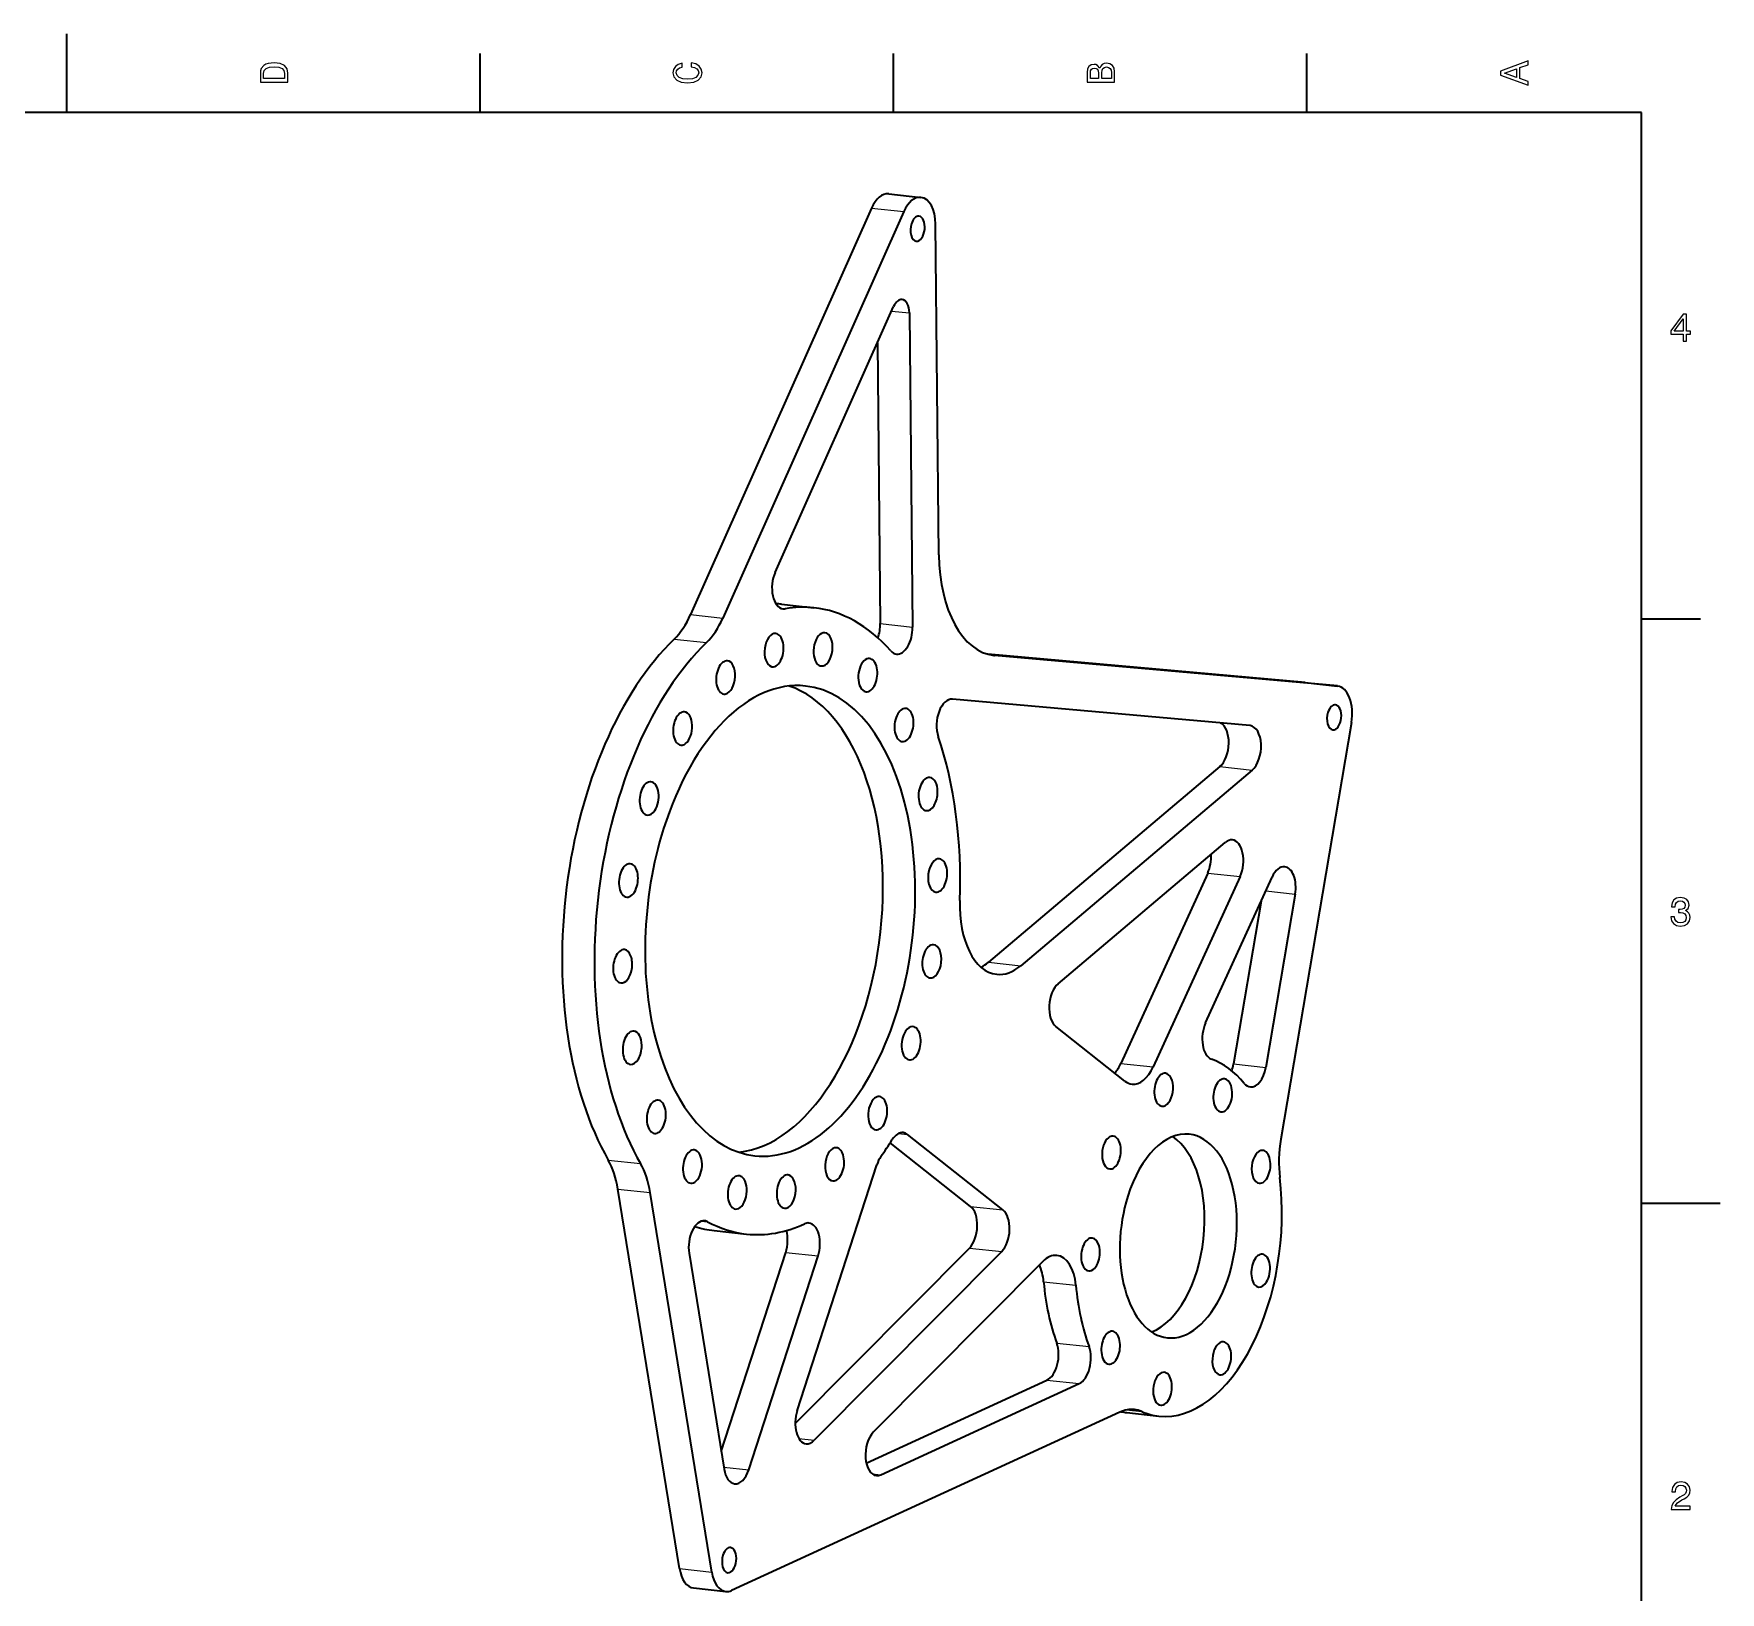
# Model space of a CAD drawing. Extents: x 0 to 420, y 0 to 297.
# Drawn here: x 205.8 to 420, y 99.1 to 297 of the extents above; entities that cross this region are included whole.
import ezdxf

# ---------------------------------------------------------------- set-up
doc = ezdxf.new("R2010")
doc.units = 0

msp = doc.modelspace()

# ---------------------------------------------------------------- linework, layer by layer
at = {"color": 7, "lineweight": 35}
for p, q in [((210, 287), (210, 297)), ((262.5, 287), (262.5, 294.5)), ((315, 287), (315, 294.5)), ((367.5, 287), (367.5, 294.5)), ((410, 287), (10, 287)), ((410, 10), (410, 287)), ((314.383362, 276.661438), (318.484741, 276.219727)), ((312.214661, 274.86441), (289.224396, 223.238129)), ((316.31604, 274.422699), (293.325745, 222.796417)), ((320.768799, 230.811783), (320.343872, 272.818298)), ((299.972473, 228.59021), (315.003998, 262.344482)), ((317.017883, 261.542297), (317.421539, 221.639801)), ((312.95932, 257.753082), (313.32019, 222.081512)), ((300.780579, 224.548737), (304.881927, 224.107025)), ((410, 222.699997), (417.5, 222.699997)), ((367.267242, 214.607513), (326.988586, 218.198761)), ((371.368622, 214.165802), (327.8284, 218.047867)), ((367.290741, 214.605194), (371.39212, 214.163483)), ((360.272858, 209.131989), (322.475586, 212.502014)), ((373.152588, 209.521667), (364.190491, 156.623581)), ((356.450378, 203.930359), (327.046112, 179.082092)), ((360.551758, 203.488647), (331.147491, 178.640381)), ((335.898376, 176.352722), (357.135101, 194.298965)), ((354.906769, 190.413971), (343.882477, 166.24556)), ((359.008118, 189.97226), (347.983856, 165.803848)), ((354.629089, 171.37854), (363.076263, 189.897186)), ((361.680969, 186.838303), (358.178802, 166.167023)), ((366.008362, 187.730713), (362.280151, 165.725311)), ((344.386597, 164.00174), (335.613037, 170.944748)), ((328.891602, 147.630768), (316.772369, 157.221375)), ((324.790222, 148.072479), (314.580261, 156.152176)), ((302.75647, 122.122368), (312.881775, 153.366699)), ((287.818909, 102.07225), (279.996216, 150.285049)), ((291.920288, 101.630539), (284.097595, 149.843338)), ((410, 148.5), (420, 148.5)), ((292.2164, 145.008469), (296.31778, 144.566757)), ((289.034119, 142.117355), (293.483337, 114.696045)), ((293.117035, 116.953667), (301.305847, 142.222473)), ((296.6091, 114.631783), (305.407196, 141.780762)), ((324.632568, 142.782562), (302.51004, 120.505051)), ((328.733948, 142.340851), (304.936157, 118.37635)), ((333.946381, 141.077652), (312.433105, 119.413673)), ((311.53833, 115.469307), (334.486633, 126.010689)), ((313.377472, 113.988434), (338.587982, 125.568977)), ((343.731903, 121.947914), (294.440857, 99.305893)), ((344.6091, 121.888885), (348.71048, 121.447174)), ((289.598999, 99.616547), (293.700348, 99.174835))]:
    msp.add_line(p, q, dxfattribs=at)
at = {"color": 7, "lineweight": 13}
for p, q in [((312.214661, 274.86441), (316.31604, 274.422699)), ((314.755249, 261.78598), (317.017883, 261.542297)), ((289.224396, 223.238129), (293.325745, 222.796417)), ((300.690857, 224.039963), (301.230316, 223.981873)), ((313.32019, 222.081512), (317.421539, 221.639801)), ((287.141693, 220.120392), (291.243042, 219.67868)), ((327.653992, 218.06665), (327.8284, 218.047867)), ((367.267242, 214.607513), (371.368622, 214.165802)), ((356.450378, 203.930359), (360.551758, 203.488647)), ((354.906769, 190.413971), (359.008118, 189.97226)), ((362.271606, 188.133148), (366.008362, 187.730713)), ((327.046112, 179.082092), (331.147491, 178.640381)), ((343.882477, 166.24556), (347.983856, 165.803848)), ((358.178802, 166.167023), (362.280151, 165.725311)), ((315.641724, 157.34314), (316.772369, 157.221375)), ((278.772034, 153.954407), (282.873413, 153.512695)), ((279.996216, 150.285049), (284.097595, 149.843338)), ((324.790222, 148.072479), (328.891602, 147.630768)), ((290.625305, 146.20575), (291.381775, 146.124268)), ((301.305847, 142.222473), (305.407196, 141.780762)), ((324.632568, 142.782562), (328.733948, 142.340851)), ((334.062073, 138.498306), (338.163422, 138.056595)), ((335.731659, 130.725327), (339.833008, 130.283615)), ((334.486633, 126.010689), (338.587982, 125.568977)), ((344.603638, 122.232094), (346.530487, 122.024574)), ((302.990845, 118.585861), (304.936157, 118.37635)), ((293.438354, 114.973267), (296.6091, 114.631783)), ((312.300537, 114.104416), (313.377472, 113.988434)), ((287.818909, 102.07225), (291.920288, 101.630539))]:
    msp.add_line(p, q, dxfattribs=at)
for points in [[(395.583221, 290.466858), (395.583221, 290.930847), (394.554413, 291.299011), (394.554413, 292.695984), (395.583221, 293.064117), (395.583221, 293.538177), (392.078186, 292.257202), (392.078186, 291.742798)], [(234.583206, 291.994965), (234.583206, 290.829987), (238.083206, 290.829987), (238.083206, 291.994965), (237.97226, 292.544678), (237.634354, 292.953186), (237.084641, 293.205322), (236.333206, 293.296112), (235.566635, 293.215424), (235.264038, 293.114563), (235.021973, 292.973358), (234.694153, 292.56485), (234.613464, 292.297546)], [(235.001801, 291.959656), (235.077438, 292.342957), (235.309433, 292.605194), (235.722977, 292.761536), (236.333206, 292.811951), (236.923264, 292.7565), (237.336807, 292.600159), (237.583923, 292.332855), (237.664612, 291.959656), (237.664612, 291.299011), (235.001801, 291.299011)], [(289.282074, 292.817017), (289.705688, 292.716156), (290.008301, 292.549713), (290.194885, 292.317719), (290.255402, 292.04541), (290.164642, 291.71759), (289.892303, 291.460388), (289.448486, 291.28891), (288.833221, 291.233429), (288.222992, 291.28891), (287.774139, 291.455353), (287.501801, 291.712555), (287.405975, 292.04541), (287.456421, 292.287476), (287.597626, 292.494232), (287.824585, 292.65564), (288.137268, 292.766571), (288.137268, 293.245697), (287.658142, 293.094391), (287.295044, 292.832153), (287.068085, 292.47406), (286.987396, 292.04541), (287.113495, 291.510803), (287.466492, 291.102325), (288.046478, 290.840057), (288.833221, 290.749298), (289.619965, 290.840057), (290.199951, 291.102325), (290.558014, 291.510803), (290.679047, 292.04541), (290.583221, 292.514404), (290.315918, 292.89267), (289.877167, 293.159943), (289.282074, 293.301147)], [(341.192017, 292.630402), (340.899506, 292.983429), (340.70282, 293.074219), (340.460754, 293.104462), (340.082489, 293.03891), (339.810181, 292.842224), (339.643738, 292.524506), (339.583221, 292.080688), (339.583221, 290.835022), (343.083221, 290.835022), (343.083221, 292.151306), (343.012604, 292.620331), (342.805847, 292.968292), (342.478027, 293.18515), (342.034241, 293.260803), (341.736694, 293.215424), (341.489563, 293.094391), (341.308014, 292.897705)], [(341.035675, 291.984863), (341.035675, 291.299011), (340.001801, 291.299011), (340.001801, 292.025208), (340.032074, 292.297546), (340.122833, 292.489197), (340.279175, 292.605194), (340.511169, 292.645538), (340.743164, 292.600159), (340.904541, 292.479126), (341.005402, 292.272339)], [(342.664642, 292.095825), (342.664642, 291.299011), (341.45929, 291.299011), (341.45929, 292.050446), (341.494598, 292.368164), (341.600525, 292.595093), (341.782074, 292.731262), (342.044312, 292.776672), (342.321686, 292.731262), (342.513336, 292.605194), (342.629333, 292.393372)], [(394.125732, 291.460388), (392.582489, 292), (394.125732, 292.539642)], [(415.277374, 257.966766), (415.731262, 257.966766), (415.731262, 258.834198), (416.23056, 258.834198), (416.23056, 259.237671), (415.731262, 259.237671), (415.731262, 261.391113), (415.272339, 261.391113), (413.739197, 259.278015), (413.739197, 258.834198), (415.277374, 258.834198)], [(414.162842, 259.237671), (415.277374, 260.806091), (415.277374, 259.237671)], [(413.729126, 184.866226), (413.729126, 184.830917), (413.809814, 184.346771), (414.046844, 183.983658), (414.420044, 183.751663), (414.914276, 183.665939), (415.438782, 183.751663), (415.832153, 183.973572), (416.08429, 184.326599), (416.175079, 184.780487), (416.134735, 185.078033), (416.023773, 185.320114), (415.842224, 185.506714), (415.600159, 185.642883), (415.927948, 185.915222), (416.043945, 186.348938), (415.968292, 186.74231), (415.751434, 187.039856), (415.398407, 187.226456), (414.914276, 187.292023), (414.460388, 187.211319), (414.112396, 186.989426), (413.885468, 186.636398), (413.809814, 186.167374), (413.809814, 186.13208), (414.258636, 186.13208), (414.299011, 186.454834), (414.430115, 186.686829), (414.641937, 186.828033), (414.939484, 186.878479), (415.201721, 186.83812), (415.393372, 186.732224), (415.509369, 186.560745), (415.554749, 186.328766), (415.509369, 186.081635), (415.388336, 185.915222), (415.176514, 185.814346), (414.889069, 185.784088), (414.692383, 185.789139), (414.692383, 185.390717), (414.939484, 185.400803), (415.257202, 185.355423), (415.494232, 185.234375), (415.635468, 185.037689), (415.685883, 184.780487), (415.630402, 184.487976), (415.484161, 184.271118), (415.252167, 184.134949), (414.944519, 184.089569), (414.626801, 184.139999), (414.394806, 184.29129), (414.248566, 184.533371), (414.193085, 184.866226)], [(413.76947, 109.566788), (416.175079, 109.566788), (416.175079, 110.000504), (414.273773, 110.000504), (414.3797, 110.237534), (414.561249, 110.434219), (415.121033, 110.79229), (415.418579, 110.943588), (415.751434, 111.160446), (415.988464, 111.412613), (416.124634, 111.710159), (416.175079, 112.048058), (416.089355, 112.471687), (415.852325, 112.804543), (415.489197, 113.016357), (415.020172, 113.092003), (414.536041, 113.006271), (414.167877, 112.769234), (413.930847, 112.390999), (413.850159, 111.891716), (413.850159, 111.821114), (414.309082, 111.821114), (414.309082, 111.861458), (414.354462, 112.204399), (414.490631, 112.456558), (414.707489, 112.617943), (414.994965, 112.673416), (415.287476, 112.622986), (415.504333, 112.496902), (415.645538, 112.300217), (415.695984, 112.053101), (415.660675, 111.821114), (415.56485, 111.624428), (415.403473, 111.452957), (415.181549, 111.301659), (414.884003, 111.140274), (414.389771, 110.827591), (414.041779, 110.494743), (413.835022, 110.091286), (413.76947, 109.581917)]]:
    msp.add_lwpolyline(points, close=True, dxfattribs=at)
at = {"color": 7, "lineweight": 35}
for centre, major_axis, start_param, end_param in [((313.954956, 272.684448), (-0.428314, -3.977005), 3.1415538869, 4.1942397891), ((318.056335, 272.242737), (-0.428314, -3.977005), 3.1415538869, 4.1942397891), ((318.056335, 272.242737), (-0.428314, -3.977005), 1.7765514606, 3.1415538869), ((318.056335, 272.242737), (-0.171326, -1.590805), 4.3703800732, 6.283068259), ((318.056335, 272.242737), (-0.171326, -1.590805), 3.1414756054, 4.3703800732), ((318.056335, 272.242737), (-0.171326, -1.590805), 6.283068259, 9.4246609125), ((315.874146, 261.254517), (-0.214172, -1.988495), 3.1415538869, 4.1942397891), ((315.874146, 261.254517), (-0.214172, -1.988495), 1.7765514606, 3.1415538869), ((329.347046, 232.970245), (-1.606201, -14.913757), 4.9181441142, 6.2831767784), ((301.27771, 226.955231), (-0.321228, -2.982758), 4.1942397891, 6.2831853072), ((284.873657, 228.688065), (-1.070801, -9.942505), 0.5960567446, 1.0526471355), ((288.975006, 228.246368), (-1.070801, -9.942505), 0.5960567446, 1.0526471355), ((296.497345, 184.778717), (-4.283173, -39.77002), 3.1415904886, 3.1738176975), ((301.27771, 226.955231), (-0.321228, -2.982758), 0, 0.1607118289), ((300.598724, 184.337006), (-4.283173, -39.77002), 3.1415904886, 3.3023044825), ((300.598724, 184.337006), (-4.283173, -39.77002), 2.6684867672, 3.1415904886), ((299.825256, 218.719879), (-0.227539, -2.112778), 3.1415263188, 6.1633218978), ((299.825256, 218.719879), (-0.227539, -2.112778), 6.2831189724, 9.424711626), ((306.044678, 218.819153), (-0.227539, -2.112778), 3.1415926536, 5.8491626324), ((306.044678, 218.819153), (-0.227539, -2.112778), 0, 3.1415926191), ((311.604523, 221.649811), (-0.321228, -2.982758), 1.1552039857, 1.7765514606), ((315.705902, 221.208099), (-0.321228, -2.982758), 0.0000003895, 1.7765514606), ((296.497345, 184.778717), (-4.417023, -41.012833), 3.7376493982, 5.6215236282), ((300.598724, 184.337006), (-4.417023, -41.012833), 3.7376493982, 5.6215236282), ((315.705902, 221.208099), (-0.321228, -2.982758), 5.8100794208, 6.2831853072), ((293.681519, 215.254959), (-0.227539, -2.112778), 3.1416054941, 6.2831981477), ((293.681519, 215.254959), (-0.227539, -2.112778), 0.194295856, 3.1416054941), ((299.825256, 218.719879), (-0.227539, -2.112778), 6.1633218978, 6.2831189724), ((306.044678, 218.819153), (-0.227539, -2.112778), 5.8491626324, 6.2831853072), ((311.731049, 215.543091), (-0.227539, -2.112778), 3.1414720578, 5.5350033671), ((311.731049, 215.543091), (-0.227539, -2.112778), 6.2830647114, 9.424657365), ((329.347046, 232.970245), (-1.606201, -14.913757), 6.2831767784, 6.2935611766), ((300.598724, 184.337006), (-3.212372, -29.827515), 3.1415939398, 4.3703800732), ((366.862274, 210.628204), (-0.428314, -3.977005), 3.1415263569, 3.151968523), ((293.681519, 215.254959), (-0.227539, -2.112778), 0.0000128405, 0.194295856), ((296.497345, 184.778717), (-3.212372, -29.827515), 0.121963064, 3.0196296269), ((300.598724, 184.337006), (-3.212372, -29.827515), 0.0000012862, 3.1415939398), ((311.731049, 215.543091), (-0.227539, -2.112778), 5.5350033671, 6.2830647114), ((322.171844, 209.517548), (-0.321228, -2.982758), 3.151968523, 5.40162587), ((370.963654, 210.186493), (-0.428314, -3.977005), 3.1415263569, 3.151968523), ((370.963654, 210.186493), (-0.428314, -3.977005), 1.4639377616, 3.1415263569), ((288.214905, 208.76358), (-0.227539, -2.112778), 3.1416473685, 6.2832400221), ((288.214905, 208.76358), (-0.227539, -2.112778), 0.5084551213, 3.1416473685), ((316.327698, 209.212372), (-0.227539, -2.112778), 3.1416473685, 5.2208441017), ((316.327698, 209.212372), (-0.227539, -2.112778), 0.0000547149, 3.1416473685), ((370.963654, 210.186493), (-0.171326, -1.590805), 4.3703800732, 6.283068259), ((370.963654, 210.186493), (-0.171326, -1.590805), 3.1414756054, 4.3703800732), ((370.963654, 210.186493), (-0.171326, -1.590805), 6.283068259, 9.4246609125), ((316.327698, 209.212372), (-0.227539, -2.112778), 5.2208441017, 6.2832400221), ((355.867767, 206.589233), (-0.321228, -2.982758), 0.5347507395, 2.9267852175), ((359.969116, 206.147522), (-0.321228, -2.982758), 3.1415926536, 3.151968523), ((359.969116, 206.147522), (-0.321228, -2.982758), 0.5347507395, 3.1415926536), ((288.214905, 208.76358), (-0.227539, -2.112778), 0.0000547149, 0.5084551213), ((300.598724, 184.337006), (-4.283173, -39.77002), 1.6965827514, 2.2600332164), ((283.96048, 199.881149), (-0.227539, -2.112778), 3.1414720578, 6.2830647114), ((283.96048, 199.881149), (-0.227539, -2.112778), 0.8226143867, 3.1414720578), ((319.384674, 200.446655), (-0.227539, -2.112778), 3.1416054941, 6.2831981477), ((319.384674, 200.446655), (-0.227539, -2.112778), 1.7650921828, 3.1416054941), ((319.384674, 200.446655), (-0.227539, -2.112778), 0.0000128405, 1.7650921828), ((283.96048, 199.881149), (-0.227539, -2.112778), 6.2830647114, 7.1057996939), ((300.598724, 184.337006), (-3.212372, -29.827515), 4.3703800732, 6.2831865934), ((357.717712, 191.640106), (-0.321228, -2.982758), 3.1415926536, 3.6763433931), ((357.717712, 191.640106), (-0.321228, -2.982758), 1.0394490648, 3.1415926536), ((281.334747, 189.477142), (-0.227539, -2.112778), 3.1415926536, 6.2831853072), ((281.334747, 189.477142), (-0.227539, -2.112778), 1.136773652, 3.1415926536), ((320.602753, 190.104019), (-0.227539, -2.112778), 3.1415263188, 4.592525571), ((320.602753, 190.104019), (-0.227539, -2.112778), 6.2831189724, 9.424711626), ((353.616364, 192.081818), (-0.321228, -2.982758), 1.0394490648, 1.8631478191), ((364.366669, 188.22934), (-0.321228, -2.982758), 3.1415926536, 4.1810417184), ((364.366669, 188.22934), (-0.321228, -2.982758), 1.4639377616, 3.1415926536), ((320.602753, 190.104019), (-0.227539, -2.112778), 4.592525571, 6.2831189724), ((281.334747, 189.477142), (-0.227539, -2.112778), 0, 1.136773652), ((329.189148, 187.577454), (-1.079773, -10.025757), 4.838175405, 6.283230661), ((280.594696, 178.570007), (-0.227539, -2.112778), 3.1415263188, 6.2831189724), ((280.594696, 178.570007), (-0.227539, -2.112778), 1.4509329174, 3.1415263188), ((319.862701, 179.196869), (-0.227539, -2.112778), 4.2783663056, 6.2831853072), ((319.862701, 179.196869), (-0.227539, -2.112778), 3.1415926536, 4.2783663056), ((319.862701, 179.196869), (-0.227539, -2.112778), 0, 3.1415926191), ((280.594696, 178.570007), (-0.227539, -2.112778), 6.2831189724, 7.7341182246), ((325.087769, 188.019165), (-1.079773, -10.025757), 0.370360783, 0.5347507395), ((329.189148, 187.577454), (-1.079773, -10.025757), 0.0000453539, 0.5347507395), ((336.480988, 173.693863), (-0.321228, -2.982758), 3.6763433931, 5.9411764), ((355.919495, 169.710693), (-0.321228, -2.982758), 4.1810417184, 6.1466291649), ((281.812775, 168.227371), (-0.227539, -2.112778), 3.1416054941, 6.2831981477), ((281.812775, 168.227371), (-0.227539, -2.112778), 1.7650921828, 3.1416054941), ((317.236938, 168.792877), (-0.227539, -2.112778), 3.9642070403, 6.2830647114), ((317.236938, 168.792877), (-0.227539, -2.112778), 3.1414720578, 3.9642070403), ((317.236938, 168.792877), (-0.227539, -2.112778), 6.2830647114, 9.424657365), ((281.812775, 168.227371), (-0.227539, -2.112778), 0.0000128405, 1.7650921828), ((341.731812, 169.025314), (-0.5354, -4.971252), 0.6931266296, 1.0394490648), ((345.83316, 168.583603), (-0.5354, -4.971252), 6.2831695387, 7.322634372), ((349.309906, 162.897797), (-0.224854, -2.087921), 3.1414993817, 6.2830920353), ((349.309906, 162.897797), (-0.224854, -2.087921), 2.9656191805, 3.1414993817), ((351.172699, 144.315002), (-2.46283, -22.86776), 2.6399429687, 3.0050365113), ((356.537109, 166.665649), (-0.321228, -2.982758), 1.1545288966, 1.4639377616), ((360.638458, 166.223938), (-0.321228, -2.982758), 0.0000911555, 1.4639377616), ((345.83316, 168.583603), (-0.5354, -4.971252), 5.9411764, 6.2831695387), ((349.309906, 162.897797), (-0.224854, -2.087921), 6.2830920353, 9.2488044877), ((356.814301, 162.184265), (-0.224854, -2.087921), 3.1416228088, 6.2832154624), ((356.814301, 162.184265), (-0.224854, -2.087921), 0.0000301552, 2.2674874797), ((356.814301, 162.184265), (-0.224854, -2.087921), 2.2674874797, 3.1416228088), ((360.638458, 166.223938), (-0.321228, -2.982758), 5.7815356222, 6.2832764627), ((284.869751, 159.46167), (-0.227539, -2.112778), 3.1416473685, 6.2832400221), ((284.869751, 159.46167), (-0.227539, -2.112778), 2.0792514481, 3.1416473685), ((312.982544, 159.910461), (-0.227539, -2.112778), 3.6500477749, 6.2832400221), ((312.982544, 159.910461), (-0.227539, -2.112778), 3.1416473685, 3.6500477749), ((312.982544, 159.910461), (-0.227539, -2.112778), 0.0000547149, 3.1416473685), ((284.869751, 159.46167), (-0.227539, -2.112778), 0.0000547149, 2.0792514481), ((300.598724, 184.337006), (-4.283173, -39.77002), 0.7816961458, 0.8600209358), ((315.904419, 154.47226), (-0.321228, -2.982758), 3.1415926536, 4.0016135894), ((315.904419, 154.47226), (-0.321228, -2.982758), 2.7995837464, 3.1415926536), ((342.677124, 154.916229), (-0.224854, -2.087921), 3.6637508813, 6.2832757038), ((342.677124, 154.916229), (-0.224854, -2.087921), 3.1416830502, 3.6637508813), ((342.677124, 154.916229), (-0.224854, -2.087921), 0.0000903966, 3.1416830502), ((351.172699, 144.315002), (-1.392029, -12.925262), 3.1415939398, 4.3703800732), ((347.07132, 144.756714), (-1.392029, -12.925262), 0.284581626, 2.8570110253), ((351.172699, 144.315002), (-1.392029, -12.925262), 0.0000012862, 3.1415939398), ((369.662811, 154.961487), (-1.070801, -9.942505), 4.6055304151, 5.1030105151), ((289.4664, 153.130936), (-0.227539, -2.112778), 3.1414720578, 6.2830647114), ((289.4664, 153.130936), (-0.227539, -2.112778), 6.2830647114, 8.6765960207), ((289.4664, 153.130936), (-0.227539, -2.112778), 2.3934107135, 3.1414720578), ((307.51593, 153.419067), (-0.227539, -2.112778), 3.3358885096, 6.2831981477), ((307.51593, 153.419067), (-0.227539, -2.112778), 0.0000128405, 3.1416054941), ((307.51593, 153.419067), (-0.227539, -2.112778), 3.1416054941, 3.3358885096), ((314.351135, 152.161469), (-0.321228, -2.982758), 3.9232887993, 4.3580355285), ((361.678925, 153.109497), (-0.224854, -2.087921), 3.141601747, 4.7109484325), ((361.678925, 153.109497), (-0.224854, -2.087921), 0.0000090934, 3.141601747), ((274.475006, 146.481842), (-1.070801, -9.942505), 2.0233405837, 2.4799309746), ((278.576355, 146.040131), (-1.070801, -9.942505), 2.0233405837, 2.4799309746), ((301.372192, 149.954147), (-0.227539, -2.112778), 3.1415263188, 6.2831189724), ((361.678925, 153.109497), (-0.224854, -2.087921), 4.7109484325, 6.2831944006), ((295.15274, 149.854858), (-0.227539, -2.112778), 3.1415926536, 6.2831853072), ((295.15274, 149.854858), (-0.227539, -2.112778), 0, 2.7075699788), ((295.15274, 149.854858), (-0.227539, -2.112778), 2.7075699788, 3.1415926536), ((301.372192, 149.954147), (-0.227539, -2.112778), 6.2831189724, 9.3049145514), ((301.372192, 149.954147), (-0.227539, -2.112778), 3.0217292442, 3.1415263188), ((351.172699, 144.315002), (-2.46283, -22.86776), 0.0000462091, 1.9614178615), ((323.922272, 145.323364), (-0.321228, -2.982758), 0.6151119364, 2.7995837464), ((351.172699, 144.315002), (-1.392029, -12.925262), 4.3703800732, 6.2831865934), ((290.690491, 143.258316), (-0.321228, -2.982758), 3.1415926536, 5.1649332373), ((290.690491, 143.258316), (-0.321228, -2.982758), 2.9152758903, 3.1415926536), ((300.598724, 184.337006), (-4.283173, -39.77002), 6.0568685439, 6.2832839369), ((300.598724, 184.337006), (-4.283173, -39.77002), 0.0000986297, 0.3245075683), ((303.937805, 142.985977), (-0.321228, -2.982758), 3.1415926536, 3.4661002219), ((303.937805, 142.985977), (-0.321228, -2.982758), 1.2164428749, 3.1415926536), ((328.023651, 144.881653), (-0.321228, -2.982758), 0.6151119364, 2.7995837464), ((296.497345, 184.778717), (-4.283173, -39.77002), 6.1719405428, 6.2832839369), ((299.836456, 143.427689), (-0.321228, -2.982758), 1.2164428749, 2.1923622855), ((340.019531, 141.974243), (-0.224854, -2.087921), 3.1415926536, 6.2831853072), ((340.019531, 141.974243), (-0.224854, -2.087921), 1.2202899285, 3.1415926536), ((335.190735, 136.626511), (-0.562775, -5.225403), 3.1415926536, 3.75670459), ((335.190735, 136.626511), (-0.562775, -5.225403), 1.9082724759, 3.1415926536), ((361.627563, 139.919693), (-0.224854, -2.087921), 3.1415535799, 6.2831462335), ((361.627563, 139.919693), (-0.224854, -2.087921), 0.8712240782, 3.1415535799), ((331.089386, 137.068222), (-0.562775, -5.225403), 1.9082724759, 2.385757943), ((340.019531, 141.974243), (-0.224854, -2.087921), 0.000000036, 1.2202899285), ((347.07132, 144.756714), (-2.46283, -22.86776), 5.0498651295, 5.4323378095), ((351.172699, 144.315002), (-2.46283, -22.86776), 5.0498651295, 5.4323378095), ((361.627563, 139.919693), (-0.224854, -2.087921), 6.2831462335, 7.1544093853), ((334.252563, 128.895142), (-0.321228, -2.982758), 0.3251577094, 2.2907451559), ((342.580597, 130.127518), (-0.224854, -2.087921), 3.1417135585, 5.0600142829), ((342.580597, 130.127518), (-0.224854, -2.087921), 0.0001209049, 3.1417135585), ((356.684265, 128.786499), (-0.224854, -2.087921), 3.3146850309, 6.2832861286), ((356.684265, 128.786499), (-0.224854, -2.087921), 0.0001008214, 3.141693475), ((356.684265, 128.786499), (-0.224854, -2.087921), 3.141693475, 3.3146850309), ((338.353943, 128.45343), (-0.321228, -2.982758), 0.3251577094, 2.2907451559), ((342.580597, 130.127518), (-0.224854, -2.087921), 5.0600142829, 6.2833062121), ((349.162018, 124.919273), (-0.224854, -2.087921), 3.1414960745, 5.7581459837), ((349.162018, 124.919273), (-0.224854, -2.087921), 6.2830887281, 9.4246813817), ((304.225861, 120.917145), (-0.321228, -2.982758), 4.3580355285, 6.2831853072), ((344.512115, 112.333084), (-1.070801, -9.942505), 3.1416100442, 3.466750363), ((344.512115, 112.333084), (-1.070801, -9.942505), 2.9692702631, 3.1416100442), ((349.162018, 124.919273), (-0.224854, -2.087921), 5.7581459837, 6.2830887281), ((347.07132, 144.756714), (-2.46283, -22.86776), 6.2254807507, 6.2832315162), ((351.172699, 144.315002), (-2.46283, -22.86776), 6.1108629167, 6.2832315162), ((304.225861, 120.917145), (-0.321228, -2.982758), 0, 0.6151119364), ((313.143433, 116.872879), (-0.321228, -2.982758), 3.75670459, 6.2831853072), ((295.139709, 115.837006), (-0.321228, -2.982758), 5.1649332373, 6.2831853072), ((295.139709, 115.837006), (-0.321228, -2.982758), 0.0000001541, 1.2164428749), ((313.143433, 116.872879), (-0.321228, -2.982758), 0, 0.3251577094), ((294.128784, 103.151825), (-0.171326, -1.590805), 4.3703800732, 6.283068259), ((294.128784, 103.151825), (-0.171326, -1.590805), 3.1414756054, 4.3703800732), ((294.128784, 103.151825), (-0.171326, -1.590805), 6.283068259, 9.4246609125), ((290.027405, 103.593536), (-0.428314, -3.977005), 5.1649332373, 6.2831384538), ((294.128784, 103.151825), (-0.428314, -3.977005), 5.1649332373, 6.2831384538), ((294.128784, 103.151825), (-0.428314, -3.977005), 6.2831384538, 6.6083430166)]:
    msp.add_ellipse(centre, major_axis=major_axis, ratio=0.565107, start_param=start_param, end_param=end_param, dxfattribs=at)

doc.saveas('drawing.dxf')
